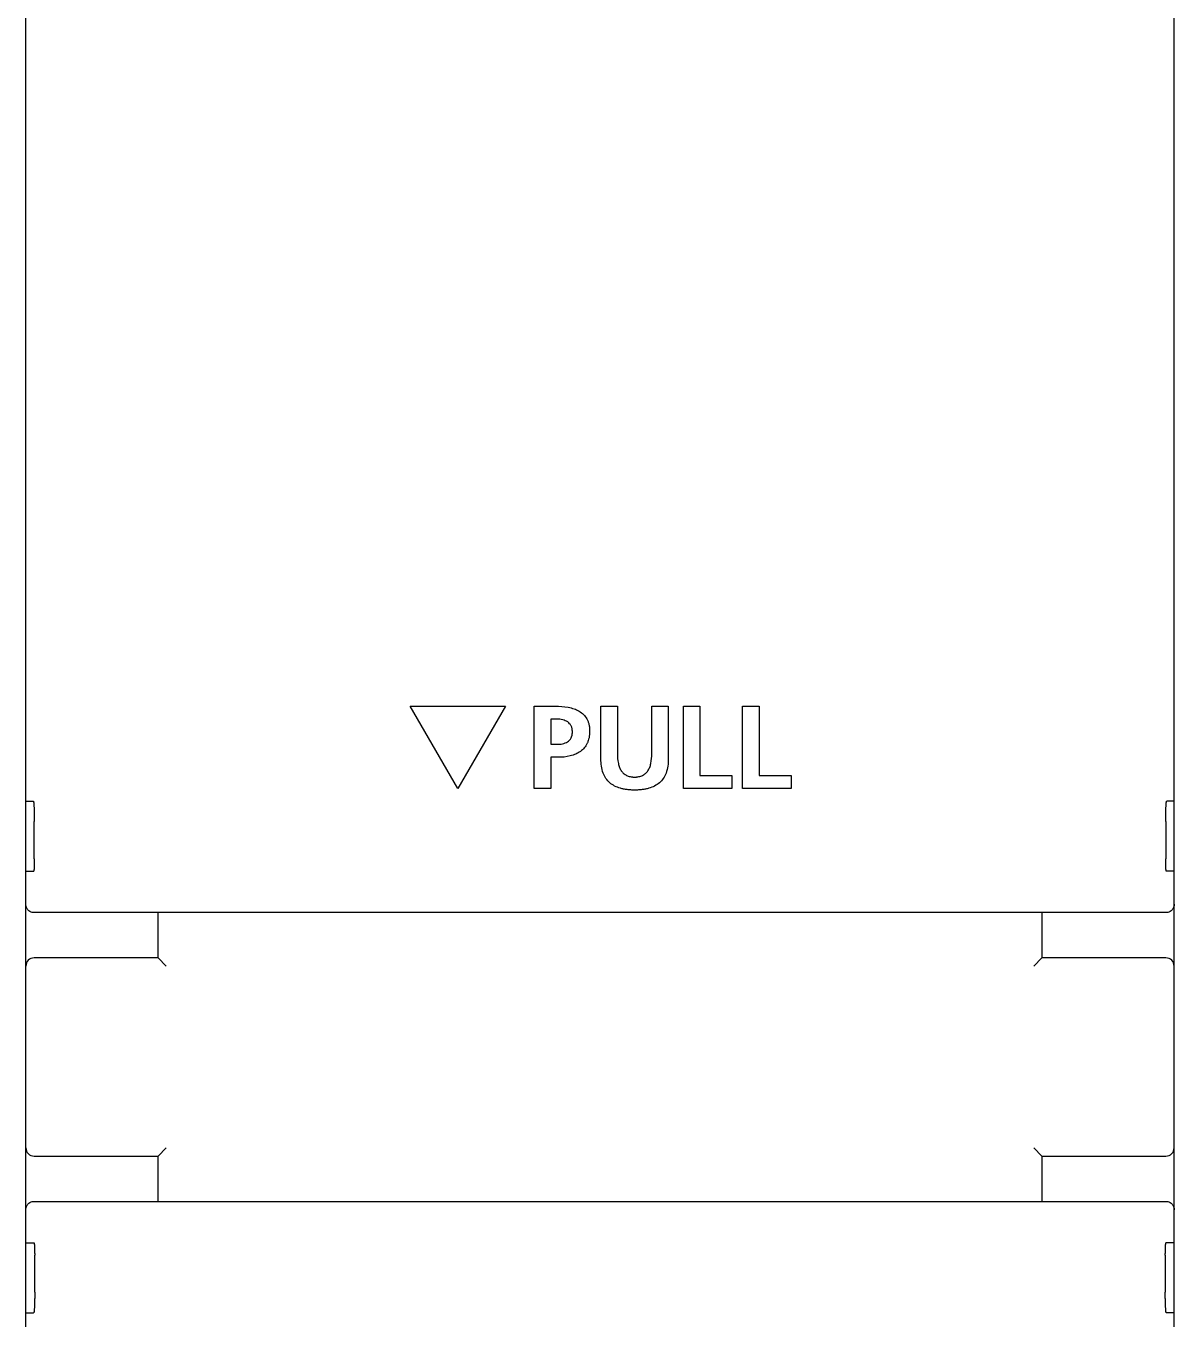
# Model space of a CAD drawing. Extents: x -3 to 202, y 0 to 153.
# Drawn here: x 174.3 to 202.1, y 61.83 to 93.16 of the extents above; entities that cross this region are included whole.
import ezdxf

# ---------------------------------------------------------------- set-up
doc = ezdxf.new("R2010")
doc.units = 0
doc.header["$LTSCALE"] = 19.36
doc.layers.get('0').update_dxf_attribs({"linetype": 'CONTINUOUS'})

msp = doc.modelspace()

# ---------------------------------------------------------------- linework, layer by layer
at = {"color": 7, "linetype": 'CONTINUOUS'}
for p, q in [((174.2985, 18.9832), (174.2985, 123.9832)), ((202.0985, 18.9832), (202.0985, 123.9832)), ((183.5989, 76.6827), (185.9081, 76.6827)), ((184.7533, 74.6825), (183.5989, 76.6827)), ((185.9081, 76.6827), (184.7533, 74.6825)), ((186.6078, 76.6813), (187.1146, 76.6813)), ((186.6078, 74.6825), (186.6078, 76.6813)), ((188.2205, 76.6813), (188.6212, 76.6813)), ((188.2205, 75.4042), (188.2205, 76.6813)), ((188.6212, 76.6813), (188.6212, 75.5272)), ((189.4518, 76.6813), (189.8528, 76.6813)), ((189.4518, 75.5272), (189.4518, 76.6813)), ((189.8528, 76.6813), (189.8528, 75.4042)), ((190.2169, 76.6813), (190.6179, 76.6813)), ((190.2169, 74.6825), (190.2169, 76.6813)), ((190.6179, 76.6813), (190.6179, 74.9977)), ((191.6494, 76.6813), (192.0501, 76.6813)), ((191.6494, 74.6825), (191.6494, 76.6813)), ((192.0501, 76.6813), (192.0501, 74.9977)), ((187.1487, 76.3664), (187.0088, 76.3664)), ((187.0088, 76.3664), (187.0088, 75.7563)), ((187.0088, 75.7563), (187.1487, 75.7563)), ((187.1777, 75.4414), (187.0088, 75.4414)), ((187.0088, 75.4414), (187.0088, 74.6825)), ((190.6179, 74.9977), (191.3938, 74.9977)), ((191.3938, 74.9977), (191.3938, 74.6825)), ((192.0501, 74.9977), (192.8262, 74.9977)), ((192.8262, 74.9977), (192.8262, 74.6825)), ((187.0088, 74.6825), (186.6078, 74.6825)), ((191.3938, 74.6825), (190.2169, 74.6825)), ((192.8262, 74.6825), (191.6494, 74.6825)), ((174.2985, 74.3832), (174.4771, 74.3832)), ((202.0985, 74.3832), (201.9199, 74.3832)), ((174.503, 72.9832), (174.5032, 73.8832)), ((201.8938, 73.8832), (201.894, 72.9832)), ((174.2985, 72.6832), (174.4873, 72.6832)), ((202.0985, 72.6832), (201.9098, 72.6832)), ((201.9172, 71.6832), (174.4798, 71.6832)), ((177.4985, 70.5832), (177.4985, 71.6832)), ((198.8985, 71.6832), (198.8985, 70.5832)), ((177.4985, 70.5832), (174.4985, 70.5832)), ((177.6985, 70.3832), (177.4985, 70.5832)), ((198.8985, 70.5832), (198.6985, 70.3832)), ((201.8985, 70.5832), (198.8985, 70.5832)), ((174.4985, 65.7832), (177.4985, 65.7832)), ((177.4985, 65.7832), (177.6985, 65.9832)), ((177.4985, 64.6832), (177.4985, 65.7832)), ((198.8985, 65.7832), (198.6985, 65.9832)), ((198.8985, 65.7832), (201.8985, 65.7832)), ((198.8985, 65.7832), (198.8985, 64.6832)), ((174.4799, 64.6832), (201.9171, 64.6832)), ((174.2985, 63.6832), (174.4956, 63.6832)), ((202.0985, 63.6832), (201.9014, 63.6832)), ((174.5124, 62.4832), (174.5116, 63.3832)), ((201.8854, 63.3832), (201.8846, 62.4832)), ((174.2985, 61.9832), (174.4867, 61.9832)), ((202.0985, 61.9832), (201.9103, 61.9832))]:
    msp.add_line(p, q, dxfattribs=at)
for centre, start, end in [((174.4985, 70.3832), 90, 180), ((201.8985, 70.3832), 0, 90), ((174.4985, 65.9832), 180, 270), ((201.8985, 65.9832), 270, 360)]:
    msp.add_arc(centre, 0.2, start, end, dxfattribs=at)
for points, knots in [([(187.1146, 76.6813), (187.2196, 76.6813), (187.3743, 76.6712), (187.5681, 76.621), (187.6952, 76.564), (187.8034, 76.4829), (187.8716, 76.3932), (187.9104, 76.3098), (187.9321, 76.239), (187.9428, 76.175), (187.9473, 76.1203), (187.9483, 76.0774), (187.9473, 76.0347), (187.9435, 75.9807), (187.9342, 75.9171), (187.9154, 75.8458), (187.8818, 75.7611), (187.8224, 75.6679), (187.7258, 75.5794), (187.6094, 75.5145), (187.4274, 75.4546), (187.2788, 75.4414), (187.1777, 75.4414)], [0, 0, 0, 0, 0.1366233, 0.2000086, 0.2597082, 0.3168452, 0.3741547, 0.4042493, 0.4360791, 0.4702852, 0.4884827, 0.5075047, 0.5261171, 0.5440229, 0.5779158, 0.6096376, 0.6396544, 0.6963452, 0.751676, 0.8084532, 0.8684162, 1, 1, 1, 1]), ([(187.1487, 75.7563), (187.197, 75.7563), (187.2891, 75.7631), (187.3978, 75.8016), (187.4644, 75.8564), (187.502, 75.9101), (187.5208, 75.9644), (187.5285, 76.0135), (187.5304, 76.0541), (187.5285, 76.0948), (187.521, 76.1446), (187.5027, 76.2003), (187.4661, 76.2563), (187.4006, 76.3148), (187.2916, 76.3583), (187.1979, 76.3664), (187.1487, 76.3664)], [0, 0, 0, 0, 0.1306273, 0.2485672, 0.3045218, 0.3615684, 0.4237588, 0.4582649, 0.4957456, 0.5334757, 0.5684513, 0.6319775, 0.6904374, 0.7475298, 0.8669495, 1, 1, 1, 1]), ([(188.6212, 75.5272), (188.6212, 75.4496), (188.6286, 75.3375), (188.6679, 75.2007), (188.7099, 75.117), (188.7677, 75.0488), (188.8292, 75.0077), (188.8849, 74.9849), (188.9316, 74.9723), (188.9734, 74.9662), (189.0088, 74.9637), (189.0366, 74.963), (189.0644, 74.9637), (189.0998, 74.9662), (189.1415, 74.9723), (189.1882, 74.9849), (189.2439, 75.0077), (189.3053, 75.0488), (189.363, 75.117), (189.405, 75.2007), (189.4443, 75.3375), (189.4518, 75.4496), (189.4518, 75.5272)], [0, 0, 0, 0, 0.1458384, 0.2087927, 0.2662948, 0.3205229, 0.3748154, 0.403316, 0.4333726, 0.4654773, 0.4824453, 0.5000899, 0.5177149, 0.5346646, 0.5667363, 0.5967652, 0.625243, 0.6795036, 0.733715, 0.7912099, 0.8541619, 1, 1, 1, 1]), ([(189.8528, 75.4042), (189.8528, 75.2881), (189.8329, 75.1188), (189.7362, 74.9283), (189.6405, 74.8204), (189.5199, 74.7399), (189.4034, 74.6951), (189.3012, 74.6706), (189.2175, 74.6574), (189.1445, 74.651), (189.0837, 74.6484), (189.0366, 74.6478), (188.9896, 74.6484), (188.9287, 74.651), (188.8557, 74.6574), (188.7721, 74.6706), (188.6699, 74.6951), (188.5534, 74.7399), (188.4328, 74.8204), (188.337, 74.9283), (188.2404, 75.1188), (188.2205, 75.2881), (188.2205, 75.4042)], [0, 0, 0, 0, 0.136759, 0.1944542, 0.2492467, 0.3046393, 0.3636061, 0.3951533, 0.4283145, 0.4632287, 0.4813778, 0.5, 0.5186222, 0.5367713, 0.5716855, 0.6048467, 0.6363939, 0.6953607, 0.7507533, 0.8055458, 0.863241, 1, 1, 1, 1]), ([(174.4771, 74.3832), (174.4783, 74.3832), (174.4799, 74.3808), (174.4811, 74.3775), (174.483, 74.3711), (174.4851, 74.3603), (174.4874, 74.3438), (174.4897, 74.3229), (174.4918, 74.2977), (174.4939, 74.2686), (174.4965, 74.2226), (174.4992, 74.1576), (174.5015, 74.0722), (174.5029, 73.9796), (174.5032, 73.9158), (174.5032, 73.8832)], [0, 0, 0, 0, 0.0069983, 0.013486, 0.0221969, 0.046408, 0.0796194, 0.1215853, 0.1719394, 0.2302197, 0.2958806, 0.4467934, 0.6189405, 0.8057333, 1, 1, 1, 1]), ([(201.8938, 73.8832), (201.8938, 73.9158), (201.8941, 73.9796), (201.8955, 74.0722), (201.8979, 74.1576), (201.9005, 74.2226), (201.9032, 74.2686), (201.9052, 74.2977), (201.9073, 74.3229), (201.9096, 74.3438), (201.9119, 74.3603), (201.914, 74.3711), (201.9159, 74.3775), (201.9172, 74.3808), (201.9187, 74.3832), (201.9199, 74.3832)], [0, 0, 0, 0, 0.1942667, 0.3810595, 0.5532066, 0.7041194, 0.7697803, 0.8280606, 0.8784147, 0.9203806, 0.953592, 0.9778031, 0.986514, 0.9930017, 1, 1, 1, 1]), ([(174.503, 72.9832), (174.503, 72.9637), (174.5028, 72.9254), (174.5019, 72.8698), (174.5005, 72.8186), (174.4989, 72.7796), (174.4973, 72.752), (174.4961, 72.7345), (174.4948, 72.7194), (174.4934, 72.7069), (174.4921, 72.697), (174.4906, 72.6897), (174.4894, 72.6856), (174.488, 72.6832), (174.4873, 72.6832)], [0, 0, 0, 0, 0.19427, 0.3810625, 0.5532114, 0.7041262, 0.7697885, 0.8280708, 0.8784269, 0.9203944, 0.9536077, 0.977821, 0.9930001, 1, 1, 1, 1]), ([(201.9098, 72.6832), (201.9091, 72.6832), (201.9076, 72.6856), (201.9065, 72.6897), (201.9049, 72.697), (201.9036, 72.7069), (201.9022, 72.7194), (201.9009, 72.7345), (201.8997, 72.752), (201.8981, 72.7796), (201.8965, 72.8186), (201.8951, 72.8698), (201.8942, 72.9254), (201.894, 72.9637), (201.894, 72.9832)], [0, 0, 0, 0, 0.0069999, 0.022179, 0.0463923, 0.0796056, 0.1215731, 0.1719292, 0.2302115, 0.2958738, 0.4467886, 0.6189375, 0.80573, 1, 1, 1, 1]), ([(174.4798, 71.6832), (174.4614, 71.6832), (174.4224, 71.6899), (174.3659, 71.7219), (174.326, 71.771), (174.3033, 71.8278), (174.2985, 71.8638), (174.2985, 71.8832)], [0, 0, 0, 0, 0.1852055, 0.3886992, 0.6406814, 0.8042699, 1, 1, 1, 1]), ([(202.0985, 71.8832), (202.0985, 71.8638), (202.0937, 71.8278), (202.071, 71.771), (202.0311, 71.7219), (201.9746, 71.6899), (201.9357, 71.6832), (201.9172, 71.6832)], [0, 0, 0, 0, 0.1957301, 0.3593186, 0.6113008, 0.8147945, 1, 1, 1, 1]), ([(174.2985, 64.4831), (174.2985, 64.5025), (174.3033, 64.5385), (174.3261, 64.5955), (174.3661, 64.6446), (174.4226, 64.6766), (174.4615, 64.6832), (174.4799, 64.6832)], [0, 0, 0, 0, 0.1956966, 0.3596602, 0.6119149, 0.8152428, 1, 1, 1, 1]), ([(201.9171, 64.6832), (201.9355, 64.6832), (201.9744, 64.6766), (202.0309, 64.6446), (202.071, 64.5955), (202.0937, 64.5385), (202.0985, 64.5025), (202.0985, 64.4831)], [0, 0, 0, 0, 0.1847572, 0.3880851, 0.6403398, 0.8043034, 1, 1, 1, 1]), ([(174.4956, 63.6832), (174.4963, 63.6832), (174.4978, 63.6809), (174.499, 63.6767), (174.5005, 63.6694), (174.5018, 63.6596), (174.5032, 63.647), (174.5045, 63.6319), (174.5058, 63.6144), (174.5074, 63.5869), (174.509, 63.5478), (174.5105, 63.4966), (174.5114, 63.441), (174.5116, 63.4027), (174.5116, 63.3832)], [0, 0, 0, 0, 0.0070022, 0.0221843, 0.0464004, 0.079616, 0.1215854, 0.1719427, 0.2302255, 0.2958878, 0.4468009, 0.6189464, 0.8057346, 1, 1, 1, 1]), ([(201.8854, 63.3832), (201.8854, 63.4027), (201.8856, 63.441), (201.8866, 63.4966), (201.888, 63.5478), (201.8897, 63.5869), (201.8913, 63.6144), (201.8925, 63.6319), (201.8938, 63.647), (201.8952, 63.6596), (201.8965, 63.6694), (201.8981, 63.6767), (201.8992, 63.6809), (201.9007, 63.6832), (201.9014, 63.6832)], [0, 0, 0, 0, 0.1942654, 0.3810536, 0.5531991, 0.7041122, 0.7697745, 0.8280573, 0.8784146, 0.920384, 0.9535996, 0.9778157, 0.9929978, 1, 1, 1, 1]), ([(174.5124, 62.4832), (174.5125, 62.4507), (174.5122, 62.3869), (174.5109, 62.2942), (174.5086, 62.2088), (174.506, 62.1438), (174.5034, 62.0978), (174.5014, 62.0687), (174.4992, 62.0436), (174.497, 62.0227), (174.4947, 62.0062), (174.4926, 61.9953), (174.4907, 61.9889), (174.4894, 61.9857), (174.4879, 61.9832), (174.4867, 61.9832)], [0, 0, 0, 0, 0.1942712, 0.3810683, 0.5532187, 0.7041332, 0.7697942, 0.828074, 0.8784269, 0.920391, 0.9536001, 0.9778084, 0.9865178, 0.993004, 1, 1, 1, 1]), ([(201.9103, 61.9832), (201.9091, 61.9832), (201.9076, 61.9857), (201.9063, 61.9889), (201.9044, 61.9953), (201.9024, 62.0062), (201.9, 62.0227), (201.8978, 62.0436), (201.8957, 62.0687), (201.8937, 62.0978), (201.8911, 62.1438), (201.8884, 62.2088), (201.8862, 62.2942), (201.8848, 62.3869), (201.8846, 62.4507), (201.8846, 62.4832)], [0, 0, 0, 0, 0.006996, 0.0134822, 0.0221916, 0.0463999, 0.079609, 0.1215731, 0.171926, 0.2302058, 0.2958668, 0.4467813, 0.6189317, 0.8057288, 1, 1, 1, 1])]:
    msp.add_open_spline(points, degree=3, knots=knots, dxfattribs=at)

doc.saveas('drawing.dxf')
